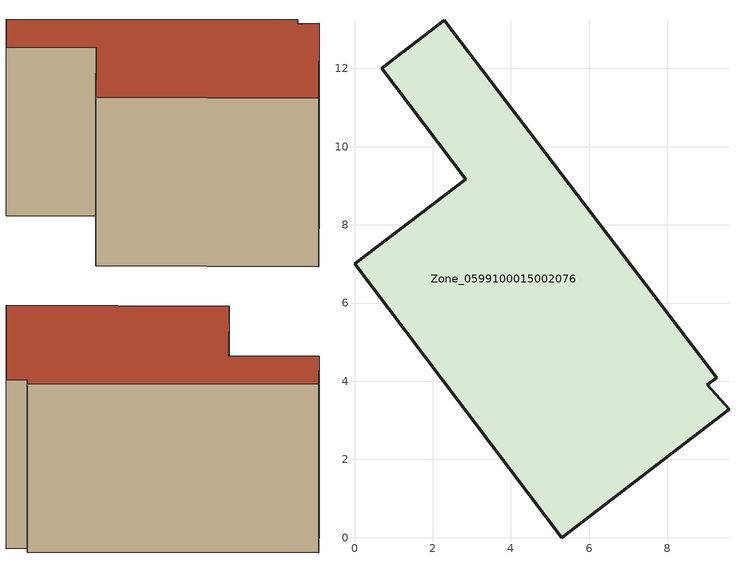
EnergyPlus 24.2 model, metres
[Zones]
Zone_0599100015002076
 floor ground (C_G): 9.03,3.91 9.58,3.28 5.3,0 0,7 2.85,9.17 0.7,12.01 2.3,13.23 9.26,4.08 z3.97
 wall outside (C_F): 9.58,3.28 9.03,3.91 9.26,4.08 2.3,13.23 0.7,12.01 2.85,9.17 0,7 5.3,0 9.58,3.28 z3.97:11.91
 roof outside (C_R): 9.03,3.91 9.26,4.08 2.3,13.23 0.7,12.01 2.85,9.17 0,7 5.3,0 9.58,3.28 z11.91
[BUILDING]
Pand.0599100015002076: North Axis=0; Terrain=City; Loads Convergence Tolerance Value=0.04; Temperature Convergence Tolerance Value=0.4; Solar Distribution=FullExterior; Maximum Number of Warmup Days=25; Minimum Number of Warmup Days=1
[Site:Location]
Rotterdam.The.Hague.AP_ZH_NLD Design_Conditions: Latitude=51.96; Longitude=4.45; Time Zone=1; Elevation=-4.5
[SITE:GROUNDTEMPERATURE:BUILDINGSURFACE]
18, 18, 18, 18, 18, 18, 18, 18, 18, 18, 18, 18
[MATERIAL] Thermal Absorptance=0.9; Solar Absorptance=0.7; Visible Absorptance=0.7
Name | Roughness | Thickness | Conductivity | Density | Specific Heat
G.TC.1975-1991 | MediumSmooth | 0.15 | 0.288461 | 540 | 1210
F.TC.1975-1991 | Rough | 0.3 | 0.230769 | 1920 | 840
R.TC.1975-1991 | MediumRough | 0.2 | 0.153846 | 1500 | 1000
[CONSTRUCTION]
C_G: G.TC.1975-1991
C_F: F.TC.1975-1991
C_R: R.TC.1975-1991
[ZONE]
Zone_0599100015002076: Type=1; Multiplier=1; Ceiling Height=Autocalculate; Volume=Autocalculate; Floor Area=autocalculate; Part of Total Floor Area=Yes
[ZONEINFILTRATION:DESIGNFLOWRATE]
Infil_Zone_0599100015002076: Zone or ZoneList or Space or SpaceList=Zone_0599100015002076; Schedule=AlwaysOn; Design Flow Rate Calculation Method=Flow/Area; Flow Rate per Floor Area=0.003; Constant Term Coefficient=1; Temperature Term Coefficient=0; Velocity Term Coefficient=0; Velocity Squared Term Coefficient=0
[HVACTEMPLATE:ZONE:IDEALLOADSAIRSYSTEM]
Zone_0599100015002076: Maximum Heating Supply Air Temperature=50; Minimum Cooling Supply Air Temperature=13; Maximum Heating Supply Air Humidity Ratio=0.0156; Minimum Cooling Supply Air Humidity Ratio=0.0077; Heating Limit=NoLimit; Cooling Limit=NoLimit; Dehumidification Control Type=ConstantSensibleHeatRatio; Cooling Sensible Heat Ratio=0.7; Dehumidification Setpoint=60; Humidification Control Type=None; Humidification Setpoint=30; Outdoor Air Method=None; Outdoor Air Flow Rate per Person=0.00944; Outdoor Air Flow Rate per Zone Floor Area=0; Outdoor Air Flow Rate per Zone=0; Demand Controlled Ventilation Type=None; Outdoor Air Economizer Type=NoEconomizer; Heat Recovery Type=None; Sensible Heat Recovery Effectiveness=0.7; Latent Heat Recovery Effectiveness=0.65
[ZONECONTROL:THERMOSTAT]
ThermostatControl_Zone_0599100015002076: Zone or ZoneList=Zone_0599100015002076; Control Type Schedule=DualSetpointControlType; Control 1=Thermostat_Zone_0599100015002076; Temperature Difference Between Cutout And Setpoint=0
[THERMOSTATSETPOINT:DUALSETPOINT]
Thermostat_Zone_0599100015002076: Heating Setpoint Temperature Schedule=HeatingSetpoint_Zone_0599100015002076; Cooling Setpoint Temperature Schedule=CoolingSetpoint_Zone_0599100015002076
[SCHEDULE:COMPACT]
HeatingSetpoint_Zone_0599100015002076: Through: 12/31, For: AllDays, Until: 24:00, 21
CoolingSetpoint_Zone_0599100015002076: Through: 12/31, For: AllDays, Until: 24:00, 24
DualSetpointControlType: Through: 12/31, For: AllDays, Until: 24:00, 4
AlwaysOn: Through: 12/31, For: AllDays, Until: 24:00, 1
